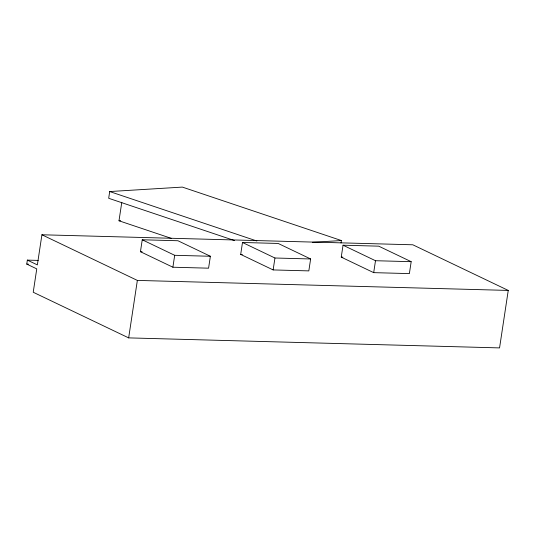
<?xml version="1.0" encoding="UTF-8"?>
<svg xmlns="http://www.w3.org/2000/svg" width="535" height="535" viewBox="0 0 535 535"><rect width="100%" height="100%" fill="white"/><g stroke="black" fill="none" stroke-linecap="round" stroke-linejoin="round"><path stroke-width="0.8" d="M27.352 260.11L37.363 264.899L41.917 234.771L412.813 244.789L508.25 290.425L499.556 347.904L128.661 337.886L33.223 292.25L36.761 268.878L26.75 264.089L27.352 260.11L38.212 260.405M341.022 242.977L341.39 240.543L182.361 187.096L109.702 191.55L108.685 198.284L234.484 240.563M171.213 238.329L118.997 220.781L121.793 202.263M140.444 251.704L142.243 239.78L177.934 240.743L210.382 256.265L208.576 268.182L172.892 267.219L140.444 251.704L142.103 251.751M128.661 337.886L137.355 280.414L41.917 234.771M172.892 267.219L174.691 255.302L142.243 239.78M240.69 254.413L242.495 242.489L278.18 243.452L310.628 258.967L308.829 270.891L273.138 269.928L240.69 254.413L242.348 254.453M273.138 269.928L274.943 258.004L242.495 242.489M341.243 257.128L343.049 245.204L378.733 246.167L411.181 261.682L409.375 273.606L373.691 272.643L341.243 257.128L342.902 257.168M373.691 272.643L375.496 260.719L343.049 245.204M118.997 220.781L120.649 220.681M312.393 242.315L341.39 240.543M174.691 255.302L210.382 256.265M274.943 258.004L310.628 258.967M375.496 260.719L411.181 261.682M26.75 264.089L28.422 264.136M137.355 280.414L508.25 290.425M109.702 191.55L256.867 241.004"/></g></svg>
